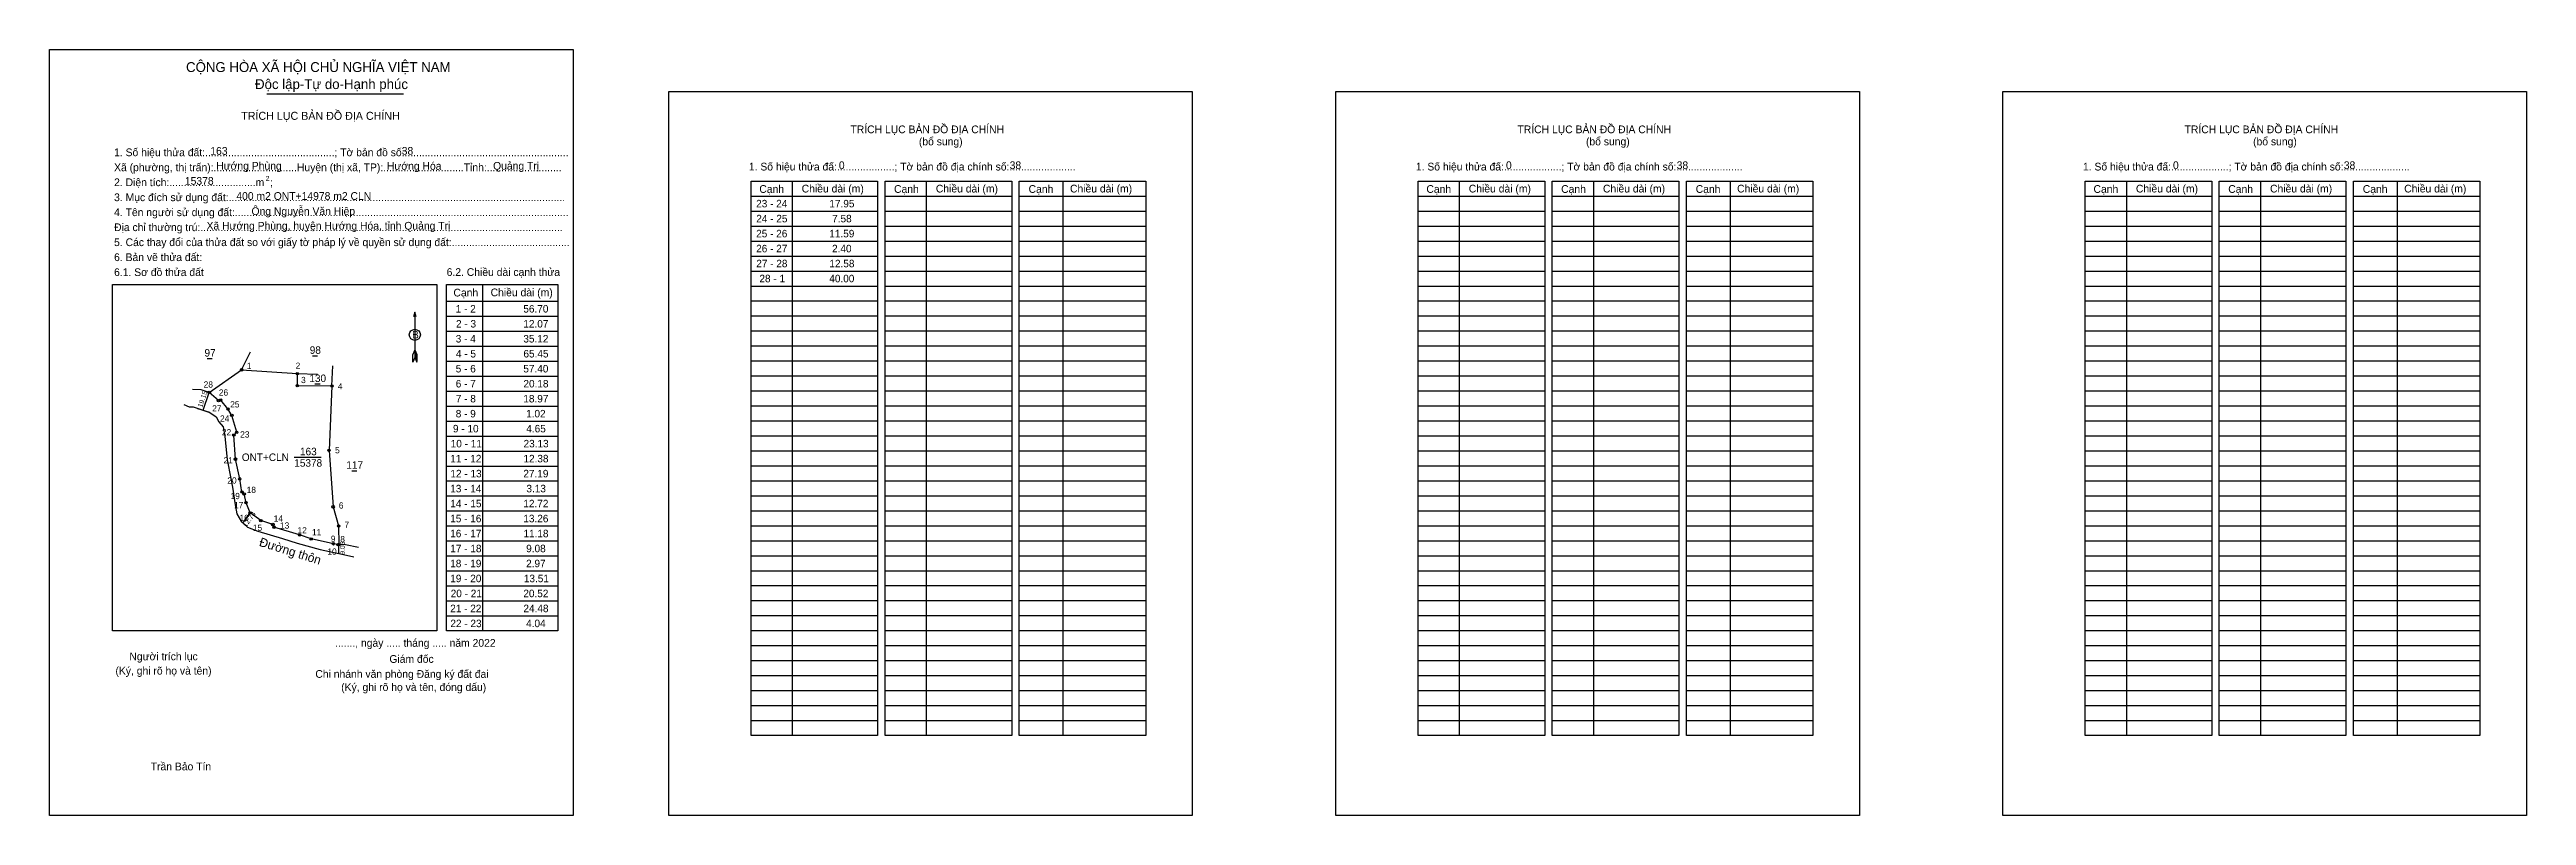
# Model space of a CAD drawing. Extents: x 536109 to 538622, y 1849911 to 1850688.
import ezdxf

# ---------------------------------------------------------------- set-up
doc = ezdxf.new("R2010")
doc.units = 0
for name, color, linetype in [('Level 1', 7, 'Continuous'), ('Level 10', 7, 'Continuous'), ('Level 11', 7, 'Continuous'), ('Level 13', 7, 'Continuous'), ('Level 2', 7, 'Continuous'), ('Level 23', 7, 'Continuous'), ('Level 27', 7, 'Continuous'), ('Level 36', 7, 'Continuous'), ('Level 4', 7, 'Continuous'), ('Level 50', 7, 'Continuous'), ('Level 52', 7, 'Continuous'), ('Level 6', 7, 'Continuous'), ('Level 9', 7, 'Continuous')]:
    doc.layers.add(name, color=color, linetype=linetype)

msp = doc.modelspace()

# ---------------------------------------------------------------- linework, layer by layer
at = {"layer": 'Level 1'}
for p, q in [((536109.3, 1850687.8), (536109.3, 1850687.8)), ((536737.5, 1850645.4), (536737.5, 1850645.4)), ((536862.8, 1850554.3), (536862.8, 1849991.9)), ((536998.8, 1850554.3), (536998.8, 1849991.9)), ((537137.5, 1850554.3), (537137.5, 1849991.9)), ((537539.5, 1850554.3), (537539.5, 1849991.9)), ((537675.6, 1850554.3), (537675.6, 1849991.9)), ((537814.2, 1850554.3), (537814.2, 1849991.9)), ((538216.3, 1850554.3), (538216.3, 1849991.9)), ((538352.4, 1850554.3), (538352.4, 1849991.9)), ((538491, 1850554.3), (538491, 1849991.9)), ((536821, 1850539.1), (536949.4, 1850539.1)), ((536957, 1850539.1), (537085.5, 1850539.1)), ((537093.1, 1850539.1), (537221.6, 1850539.1)), ((537497.7, 1850539.1), (537626.2, 1850539.1)), ((537633.8, 1850539.1), (537762.3, 1850539.1)), ((537769.9, 1850539.1), (537898.3, 1850539.1)), ((538174.5, 1850539.1), (538303, 1850539.1)), ((538310.6, 1850539.1), (538439, 1850539.1)), ((538446.7, 1850539.1), (538575.1, 1850539.1)), ((536821, 1850523.9), (536949.4, 1850523.9)), ((536821, 1850508.7), (536949.4, 1850508.7)), ((536957, 1850523.9), (537085.5, 1850523.9)), ((536957, 1850508.7), (537085.5, 1850508.7)), ((537093.1, 1850523.9), (537221.6, 1850523.9)), ((537093.1, 1850508.7), (537221.6, 1850508.7)), ((537497.7, 1850523.9), (537626.2, 1850523.9)), ((537497.7, 1850508.7), (537626.2, 1850508.7)), ((537633.8, 1850523.9), (537762.3, 1850523.9)), ((537633.8, 1850508.7), (537762.3, 1850508.7)), ((537769.9, 1850523.9), (537898.3, 1850523.9)), ((537769.9, 1850508.7), (537898.3, 1850508.7)), ((538174.5, 1850523.9), (538303, 1850523.9)), ((538174.5, 1850508.7), (538303, 1850508.7)), ((538310.6, 1850523.9), (538439, 1850523.9)), ((538310.6, 1850508.7), (538439, 1850508.7)), ((538446.7, 1850523.9), (538575.1, 1850523.9)), ((538446.7, 1850508.7), (538575.1, 1850508.7)), ((536821, 1850493.5), (536949.4, 1850493.5)), ((536821, 1850478.3), (536949.4, 1850478.3)), ((536957, 1850493.5), (537085.5, 1850493.5)), ((536957, 1850478.3), (537085.5, 1850478.3)), ((537093.1, 1850493.5), (537221.6, 1850493.5)), ((537093.1, 1850478.3), (537221.6, 1850478.3)), ((537497.7, 1850493.5), (537626.2, 1850493.5)), ((537497.7, 1850478.3), (537626.2, 1850478.3)), ((537633.8, 1850493.5), (537762.3, 1850493.5)), ((537633.8, 1850478.3), (537762.3, 1850478.3)), ((537769.9, 1850493.5), (537898.3, 1850493.5)), ((537769.9, 1850478.3), (537898.3, 1850478.3)), ((538174.5, 1850493.5), (538303, 1850493.5)), ((538174.5, 1850478.3), (538303, 1850478.3)), ((538310.6, 1850493.5), (538439, 1850493.5)), ((538310.6, 1850478.3), (538439, 1850478.3)), ((538446.7, 1850493.5), (538575.1, 1850493.5)), ((538446.7, 1850478.3), (538575.1, 1850478.3)), ((536821, 1850463.1), (536949.4, 1850463.1)), ((536957, 1850463.1), (537085.5, 1850463.1)), ((537093.1, 1850463.1), (537221.6, 1850463.1)), ((537497.7, 1850463.1), (537626.2, 1850463.1)), ((537633.8, 1850463.1), (537762.3, 1850463.1)), ((537769.9, 1850463.1), (537898.3, 1850463.1)), ((538174.5, 1850463.1), (538303, 1850463.1)), ((538310.6, 1850463.1), (538439, 1850463.1)), ((538446.7, 1850463.1), (538575.1, 1850463.1)), ((536173.3, 1850449.4), (536173.3, 1850449.4)), ((536512.2, 1850432.5), (536624.9, 1850432.5)), ((536548.7, 1850449.4), (536548.7, 1850098.1)), ((536821, 1850447.9), (536949.4, 1850447.9)), ((536821, 1850432.7), (536949.4, 1850432.7)), ((536957, 1850447.9), (537085.5, 1850447.9)), ((536957, 1850432.7), (537085.5, 1850432.7)), ((537093.1, 1850447.9), (537221.6, 1850447.9)), ((537093.1, 1850432.7), (537221.6, 1850432.7)), ((537497.7, 1850447.9), (537626.2, 1850447.9)), ((537497.7, 1850432.7), (537626.2, 1850432.7)), ((537633.8, 1850447.9), (537762.3, 1850447.9)), ((537633.8, 1850432.7), (537762.3, 1850432.7)), ((537769.9, 1850447.9), (537898.3, 1850447.9)), ((537769.9, 1850432.7), (537898.3, 1850432.7)), ((538174.5, 1850447.9), (538303, 1850447.9)), ((538174.5, 1850432.7), (538303, 1850432.7)), ((538310.6, 1850447.9), (538439, 1850447.9)), ((538310.6, 1850432.7), (538439, 1850432.7)), ((538446.7, 1850447.9), (538575.1, 1850447.9)), ((538446.7, 1850432.7), (538575.1, 1850432.7)), ((536479.9, 1850421.4), (536479.9, 1850375.4)), ((536512.2, 1850417.3), (536624.9, 1850417.3)), ((536512.2, 1850402.1), (536624.9, 1850402.1)), ((536821, 1850417.5), (536949.4, 1850417.5)), ((536821, 1850402.3), (536949.4, 1850402.3)), ((536957, 1850417.5), (537085.5, 1850417.5)), ((536957, 1850402.3), (537085.5, 1850402.3)), ((537093.1, 1850417.5), (537221.6, 1850417.5)), ((537093.1, 1850402.3), (537221.6, 1850402.3)), ((537497.7, 1850417.5), (537626.2, 1850417.5)), ((537497.7, 1850402.3), (537626.2, 1850402.3)), ((537633.8, 1850417.5), (537762.3, 1850417.5)), ((537633.8, 1850402.3), (537762.3, 1850402.3)), ((537769.9, 1850417.5), (537898.3, 1850417.5)), ((537769.9, 1850402.3), (537898.3, 1850402.3)), ((538174.5, 1850417.5), (538303, 1850417.5)), ((538174.5, 1850402.3), (538303, 1850402.3)), ((538310.6, 1850417.5), (538439, 1850417.5)), ((538310.6, 1850402.3), (538439, 1850402.3)), ((538446.7, 1850417.5), (538575.1, 1850417.5)), ((538446.7, 1850402.3), (538575.1, 1850402.3)), ((536477.9, 1850370.7), (536478, 1850378.3)), ((536479.9, 1850383), (536478, 1850378.3)), ((536479.9, 1850383), (536481.9, 1850378.3)), ((536479.9, 1850382.4), (536481.9, 1850377.7)), ((536479.9, 1850381.7), (536481.9, 1850377)), ((536479.9, 1850381.1), (536481.9, 1850376.3)), ((536479.9, 1850380.4), (536481.9, 1850375.6)), ((536479.9, 1850379.7), (536481.9, 1850375)), ((536479.9, 1850379.1), (536481.9, 1850374.3)), ((536479.9, 1850378.4), (536481.9, 1850373.6)), ((536479.9, 1850377.7), (536481.9, 1850372.9)), ((536479.9, 1850377.1), (536481.9, 1850372.2)), ((536479.9, 1850376.4), (536482, 1850371.6)), ((536482, 1850370.7), (536481.9, 1850378.3)), ((536512.2, 1850386.9), (536624.9, 1850386.9)), ((536821, 1850387.1), (536949.4, 1850387.1)), ((536957, 1850387.1), (537085.5, 1850387.1)), ((537093.1, 1850387.1), (537221.6, 1850387.1)), ((537497.7, 1850387.1), (537626.2, 1850387.1)), ((537633.8, 1850387.1), (537762.3, 1850387.1)), ((537769.9, 1850387.1), (537898.3, 1850387.1)), ((538174.5, 1850387.1), (538303, 1850387.1)), ((538310.6, 1850387.1), (538439, 1850387.1)), ((538446.7, 1850387.1), (538575.1, 1850387.1)), ((536479.9, 1850375.4), (536477.9, 1850370.7)), ((536479.9, 1850375.4), (536482, 1850370.7)), ((536512.2, 1850371.7), (536624.9, 1850371.7)), ((536512.2, 1850356.5), (536624.9, 1850356.5)), ((536821, 1850371.9), (536949.4, 1850371.9)), ((536821, 1850356.7), (536949.4, 1850356.7)), ((536957, 1850371.9), (537085.5, 1850371.9)), ((536957, 1850356.7), (537085.5, 1850356.7)), ((537093.1, 1850371.9), (537221.6, 1850371.9)), ((537093.1, 1850356.7), (537221.6, 1850356.7)), ((537497.7, 1850371.9), (537626.2, 1850371.9)), ((537497.7, 1850356.7), (537626.2, 1850356.7)), ((537633.8, 1850371.9), (537762.3, 1850371.9)), ((537633.8, 1850356.7), (537762.3, 1850356.7)), ((537769.9, 1850371.9), (537898.3, 1850371.9)), ((537769.9, 1850356.7), (537898.3, 1850356.7)), ((538174.5, 1850371.9), (538303, 1850371.9)), ((538174.5, 1850356.7), (538303, 1850356.7)), ((538310.6, 1850371.9), (538439, 1850371.9)), ((538310.6, 1850356.7), (538439, 1850356.7)), ((538446.7, 1850371.9), (538575.1, 1850371.9)), ((538446.7, 1850356.7), (538575.1, 1850356.7)), ((536512.2, 1850341.3), (536624.9, 1850341.3)), ((536512.2, 1850326.1), (536624.9, 1850326.1)), ((536821, 1850341.5), (536949.4, 1850341.5)), ((536821, 1850326.3), (536949.4, 1850326.3)), ((536957, 1850341.5), (537085.5, 1850341.5)), ((536957, 1850326.3), (537085.5, 1850326.3)), ((537093.1, 1850341.5), (537221.6, 1850341.5)), ((537093.1, 1850326.3), (537221.6, 1850326.3)), ((537497.7, 1850341.5), (537626.2, 1850341.5)), ((537497.7, 1850326.3), (537626.2, 1850326.3)), ((537633.8, 1850341.5), (537762.3, 1850341.5)), ((537633.8, 1850326.3), (537762.3, 1850326.3)), ((537769.9, 1850341.5), (537898.3, 1850341.5)), ((537769.9, 1850326.3), (537898.3, 1850326.3)), ((538174.5, 1850341.5), (538303, 1850341.5)), ((538174.5, 1850326.3), (538303, 1850326.3)), ((538310.6, 1850341.5), (538439, 1850341.5)), ((538310.6, 1850326.3), (538439, 1850326.3)), ((538446.7, 1850341.5), (538575.1, 1850341.5)), ((538446.7, 1850326.3), (538575.1, 1850326.3)), ((536512.2, 1850310.9), (536624.9, 1850310.9)), ((536821, 1850311.1), (536949.4, 1850311.1)), ((536957, 1850311.1), (537085.5, 1850311.1)), ((537093.1, 1850311.1), (537221.6, 1850311.1)), ((537497.7, 1850311.1), (537626.2, 1850311.1)), ((537633.8, 1850311.1), (537762.3, 1850311.1)), ((537769.9, 1850311.1), (537898.3, 1850311.1)), ((538174.5, 1850311.1), (538303, 1850311.1)), ((538310.6, 1850311.1), (538439, 1850311.1)), ((538446.7, 1850311.1), (538575.1, 1850311.1)), ((536512.2, 1850295.7), (536624.9, 1850295.7)), ((536512.2, 1850280.5), (536624.9, 1850280.5)), ((536821, 1850295.9), (536949.4, 1850295.9)), ((536821, 1850280.7), (536949.4, 1850280.7)), ((536957, 1850295.9), (537085.5, 1850295.9)), ((536957, 1850280.7), (537085.5, 1850280.7)), ((537093.1, 1850295.9), (537221.6, 1850295.9)), ((537093.1, 1850280.7), (537221.6, 1850280.7)), ((537497.7, 1850295.9), (537626.2, 1850295.9)), ((537497.7, 1850280.7), (537626.2, 1850280.7)), ((537633.8, 1850295.9), (537762.3, 1850295.9)), ((537633.8, 1850280.7), (537762.3, 1850280.7)), ((537769.9, 1850295.9), (537898.3, 1850295.9)), ((537769.9, 1850280.7), (537898.3, 1850280.7)), ((538174.5, 1850295.9), (538303, 1850295.9)), ((538174.5, 1850280.7), (538303, 1850280.7)), ((538310.6, 1850295.9), (538439, 1850295.9)), ((538310.6, 1850280.7), (538439, 1850280.7)), ((538446.7, 1850295.9), (538575.1, 1850295.9)), ((538446.7, 1850280.7), (538575.1, 1850280.7)), ((536512.2, 1850265.3), (536624.9, 1850265.3)), ((536512.2, 1850250.1), (536624.9, 1850250.1)), ((536821, 1850265.5), (536949.4, 1850265.5)), ((536821, 1850250.3), (536949.4, 1850250.3)), ((536957, 1850265.5), (537085.5, 1850265.5)), ((536957, 1850250.3), (537085.5, 1850250.3)), ((537093.1, 1850265.5), (537221.6, 1850265.5)), ((537093.1, 1850250.3), (537221.6, 1850250.3)), ((537497.7, 1850265.5), (537626.2, 1850265.5)), ((537497.7, 1850250.3), (537626.2, 1850250.3)), ((537633.8, 1850265.5), (537762.3, 1850265.5)), ((537633.8, 1850250.3), (537762.3, 1850250.3)), ((537769.9, 1850265.5), (537898.3, 1850265.5)), ((537769.9, 1850250.3), (537898.3, 1850250.3)), ((538174.5, 1850265.5), (538303, 1850265.5)), ((538174.5, 1850250.3), (538303, 1850250.3)), ((538310.6, 1850265.5), (538439, 1850265.5)), ((538310.6, 1850250.3), (538439, 1850250.3)), ((538446.7, 1850265.5), (538575.1, 1850265.5)), ((538446.7, 1850250.3), (538575.1, 1850250.3)), ((536512.2, 1850234.9), (536624.9, 1850234.9)), ((536821, 1850235.1), (536949.4, 1850235.1)), ((536957, 1850235.1), (537085.5, 1850235.1)), ((537093.1, 1850235.1), (537221.6, 1850235.1)), ((537497.7, 1850235.1), (537626.2, 1850235.1)), ((537633.8, 1850235.1), (537762.3, 1850235.1)), ((537769.9, 1850235.1), (537898.3, 1850235.1)), ((538174.5, 1850235.1), (538303, 1850235.1)), ((538310.6, 1850235.1), (538439, 1850235.1)), ((538446.7, 1850235.1), (538575.1, 1850235.1)), ((536512.2, 1850219.7), (536624.9, 1850219.7)), ((536512.2, 1850204.5), (536624.9, 1850204.5)), ((536821, 1850219.9), (536949.4, 1850219.9)), ((536821, 1850204.7), (536949.4, 1850204.7)), ((536957, 1850219.9), (537085.5, 1850219.9)), ((536957, 1850204.7), (537085.5, 1850204.7)), ((537093.1, 1850219.9), (537221.6, 1850219.9)), ((537093.1, 1850204.7), (537221.6, 1850204.7)), ((537497.7, 1850219.9), (537626.2, 1850219.9)), ((537497.7, 1850204.7), (537626.2, 1850204.7)), ((537633.8, 1850219.9), (537762.3, 1850219.9)), ((537633.8, 1850204.7), (537762.3, 1850204.7)), ((537769.9, 1850219.9), (537898.3, 1850219.9)), ((537769.9, 1850204.7), (537898.3, 1850204.7)), ((538174.5, 1850219.9), (538303, 1850219.9)), ((538174.5, 1850204.7), (538303, 1850204.7)), ((538310.6, 1850219.9), (538439, 1850219.9)), ((538310.6, 1850204.7), (538439, 1850204.7)), ((538446.7, 1850219.9), (538575.1, 1850219.9)), ((538446.7, 1850204.7), (538575.1, 1850204.7)), ((536512.2, 1850189.3), (536624.9, 1850189.3)), ((536821, 1850189.5), (536949.4, 1850189.5)), ((536957, 1850189.5), (537085.5, 1850189.5)), ((537093.1, 1850189.5), (537221.6, 1850189.5)), ((537497.7, 1850189.5), (537626.2, 1850189.5)), ((537633.8, 1850189.5), (537762.3, 1850189.5)), ((537769.9, 1850189.5), (537898.3, 1850189.5)), ((538174.5, 1850189.5), (538303, 1850189.5)), ((538310.6, 1850189.5), (538439, 1850189.5)), ((538446.7, 1850189.5), (538575.1, 1850189.5)), ((536512.2, 1850174.1), (536624.9, 1850174.1)), ((536512.2, 1850158.9), (536624.9, 1850158.9)), ((536821, 1850174.3), (536949.4, 1850174.3)), ((536821, 1850159.1), (536949.4, 1850159.1)), ((536957, 1850174.3), (537085.5, 1850174.3)), ((536957, 1850159.1), (537085.5, 1850159.1)), ((537093.1, 1850174.3), (537221.6, 1850174.3)), ((537093.1, 1850159.1), (537221.6, 1850159.1)), ((537497.7, 1850174.3), (537626.2, 1850174.3)), ((537497.7, 1850159.1), (537626.2, 1850159.1)), ((537633.8, 1850174.3), (537762.3, 1850174.3)), ((537633.8, 1850159.1), (537762.3, 1850159.1)), ((537769.9, 1850174.3), (537898.3, 1850174.3)), ((537769.9, 1850159.1), (537898.3, 1850159.1)), ((538174.5, 1850174.3), (538303, 1850174.3)), ((538174.5, 1850159.1), (538303, 1850159.1)), ((538310.6, 1850174.3), (538439, 1850174.3)), ((538310.6, 1850159.1), (538439, 1850159.1)), ((538446.7, 1850174.3), (538575.1, 1850174.3)), ((538446.7, 1850159.1), (538575.1, 1850159.1)), ((536512.2, 1850143.7), (536624.9, 1850143.7)), ((536512.2, 1850128.5), (536624.9, 1850128.5)), ((536821, 1850143.9), (536949.4, 1850143.9)), ((536821, 1850128.7), (536949.4, 1850128.7)), ((536957, 1850143.9), (537085.5, 1850143.9)), ((536957, 1850128.7), (537085.5, 1850128.7)), ((537093.1, 1850143.9), (537221.6, 1850143.9)), ((537093.1, 1850128.7), (537221.6, 1850128.7)), ((537497.7, 1850143.9), (537626.2, 1850143.9)), ((537497.7, 1850128.7), (537626.2, 1850128.7)), ((537633.8, 1850143.9), (537762.3, 1850143.9)), ((537633.8, 1850128.7), (537762.3, 1850128.7)), ((537769.9, 1850143.9), (537898.3, 1850143.9)), ((537769.9, 1850128.7), (537898.3, 1850128.7)), ((538174.5, 1850143.9), (538303, 1850143.9)), ((538174.5, 1850128.7), (538303, 1850128.7)), ((538310.6, 1850143.9), (538439, 1850143.9)), ((538310.6, 1850128.7), (538439, 1850128.7)), ((538446.7, 1850143.9), (538575.1, 1850143.9)), ((538446.7, 1850128.7), (538575.1, 1850128.7)), ((536512.2, 1850113.3), (536624.9, 1850113.3)), ((536821, 1850113.5), (536949.4, 1850113.5)), ((536957, 1850113.5), (537085.5, 1850113.5)), ((537093.1, 1850113.5), (537221.6, 1850113.5)), ((537497.7, 1850113.5), (537626.2, 1850113.5)), ((537633.8, 1850113.5), (537762.3, 1850113.5)), ((537769.9, 1850113.5), (537898.3, 1850113.5)), ((538174.5, 1850113.5), (538303, 1850113.5)), ((538310.6, 1850113.5), (538439, 1850113.5)), ((538446.7, 1850113.5), (538575.1, 1850113.5)), ((536502.1, 1850098.1), (536502.1, 1850098.1)), ((536821, 1850098.3), (536949.4, 1850098.3)), ((536821, 1850083.1), (536949.4, 1850083.1)), ((536957, 1850098.3), (537085.5, 1850098.3)), ((536957, 1850083.1), (537085.5, 1850083.1)), ((537093.1, 1850098.3), (537221.6, 1850098.3)), ((537093.1, 1850083.1), (537221.6, 1850083.1)), ((537497.7, 1850098.3), (537626.2, 1850098.3)), ((537497.7, 1850083.1), (537626.2, 1850083.1)), ((537633.8, 1850098.3), (537762.3, 1850098.3)), ((537633.8, 1850083.1), (537762.3, 1850083.1)), ((537769.9, 1850098.3), (537898.3, 1850098.3)), ((537769.9, 1850083.1), (537898.3, 1850083.1)), ((538174.5, 1850098.3), (538303, 1850098.3)), ((538174.5, 1850083.1), (538303, 1850083.1)), ((538310.6, 1850098.3), (538439, 1850098.3)), ((538310.6, 1850083.1), (538439, 1850083.1)), ((538446.7, 1850098.3), (538575.1, 1850098.3)), ((538446.7, 1850083.1), (538575.1, 1850083.1)), ((536821, 1850067.9), (536949.4, 1850067.9)), ((536821, 1850052.7), (536949.4, 1850052.7)), ((536957, 1850067.9), (537085.5, 1850067.9)), ((536957, 1850052.7), (537085.5, 1850052.7)), ((537093.1, 1850067.9), (537221.6, 1850067.9)), ((537093.1, 1850052.7), (537221.6, 1850052.7)), ((537497.7, 1850067.9), (537626.2, 1850067.9)), ((537497.7, 1850052.7), (537626.2, 1850052.7)), ((537633.8, 1850067.9), (537762.3, 1850067.9)), ((537633.8, 1850052.7), (537762.3, 1850052.7)), ((537769.9, 1850067.9), (537898.3, 1850067.9)), ((537769.9, 1850052.7), (537898.3, 1850052.7)), ((538174.5, 1850067.9), (538303, 1850067.9)), ((538174.5, 1850052.7), (538303, 1850052.7)), ((538310.6, 1850067.9), (538439, 1850067.9)), ((538310.6, 1850052.7), (538439, 1850052.7)), ((538446.7, 1850067.9), (538575.1, 1850067.9)), ((538446.7, 1850052.7), (538575.1, 1850052.7)), ((536821, 1850037.5), (536949.4, 1850037.5)), ((536957, 1850037.5), (537085.5, 1850037.5)), ((537093.1, 1850037.5), (537221.6, 1850037.5)), ((537497.7, 1850037.5), (537626.2, 1850037.5)), ((537633.8, 1850037.5), (537762.3, 1850037.5)), ((537769.9, 1850037.5), (537898.3, 1850037.5)), ((538174.5, 1850037.5), (538303, 1850037.5)), ((538310.6, 1850037.5), (538439, 1850037.5)), ((538446.7, 1850037.5), (538575.1, 1850037.5)), ((536821, 1850022.3), (536949.4, 1850022.3)), ((536821, 1850007.1), (536949.4, 1850007.1)), ((536957, 1850022.3), (537085.5, 1850022.3)), ((536957, 1850007.1), (537085.5, 1850007.1)), ((537093.1, 1850022.3), (537221.6, 1850022.3)), ((537093.1, 1850007.1), (537221.6, 1850007.1)), ((537497.7, 1850022.3), (537626.2, 1850022.3)), ((537497.7, 1850007.1), (537626.2, 1850007.1)), ((537633.8, 1850022.3), (537762.3, 1850022.3)), ((537633.8, 1850007.1), (537762.3, 1850007.1)), ((537769.9, 1850022.3), (537898.3, 1850022.3)), ((537769.9, 1850007.1), (537898.3, 1850007.1)), ((538174.5, 1850022.3), (538303, 1850022.3)), ((538174.5, 1850007.1), (538303, 1850007.1)), ((538310.6, 1850022.3), (538439, 1850022.3)), ((538310.6, 1850007.1), (538439, 1850007.1)), ((538446.7, 1850022.3), (538575.1, 1850022.3)), ((538446.7, 1850007.1), (538575.1, 1850007.1)), ((536640.5, 1849910.8), (536640.5, 1849910.8)), ((537268.7, 1849910.8), (537268.7, 1849910.8))]:
    msp.add_line(p, q, dxfattribs=at)
for points in [[(536821, 1850554.3), (536949.4, 1850554.3), (536949.4, 1849991.9), (536821, 1849991.9)], [(536957, 1850554.3), (537085.5, 1850554.3), (537085.5, 1849991.9), (536957, 1849991.9)], [(537093.1, 1850554.3), (537221.6, 1850554.3), (537221.6, 1849991.9), (537093.1, 1849991.9)], [(537497.7, 1850554.3), (537626.2, 1850554.3), (537626.2, 1849991.9), (537497.7, 1849991.9)], [(537633.8, 1850554.3), (537762.3, 1850554.3), (537762.3, 1849991.9), (537633.8, 1849991.9)], [(537769.9, 1850554.3), (537898.3, 1850554.3), (537898.3, 1849991.9), (537769.9, 1849991.9)], [(538174.5, 1850554.3), (538303, 1850554.3), (538303, 1849991.9), (538174.5, 1849991.9)], [(538310.6, 1850554.3), (538439, 1850554.3), (538439, 1849991.9), (538310.6, 1849991.9)], [(538446.7, 1850554.3), (538575.1, 1850554.3), (538575.1, 1849991.9), (538446.7, 1849991.9)], [(536173.3, 1850449.4), (536502.1, 1850449.4), (536502.1, 1850098.1), (536173.3, 1850098.1)], [(536512.2, 1850449.4), (536624.9, 1850449.4), (536624.9, 1850098.1), (536512.2, 1850098.1)]]:
    msp.add_lwpolyline(points, close=True, dxfattribs=at)
msp.add_lwpolyline([(536481.3, 1850416.5), (536479.9, 1850421.4), (536478.6, 1850416.5)], dxfattribs=at)
msp.add_circle((536479.9, 1850398.4), 5.61, dxfattribs=at)
at = {"layer": 'Level 10'}
msp.add_lwpolyline([(536271.3, 1850340), (536304.2, 1850362.9), (536360.7, 1850359), (536360.7, 1850346.9), (536395.8, 1850346.5), (536392.9, 1850281.1), (536397, 1850223.9), (536402.6, 1850204.5), (536402.9, 1850185.5), (536401.9, 1850185.5), (536397.3, 1850186.4), (536374.8, 1850191.3), (536363, 1850195.3), (536337, 1850203.2), (536335.8, 1850206), (536323.7, 1850209.9), (536312.9, 1850217.7), (536308.7, 1850228.1), (536306.8, 1850236.9), (536304.5, 1850238.9), (536302.2, 1850252.2), (536297.9, 1850272.2), (536296.3, 1850296.7), (536299.2, 1850299.5), (536294.2, 1850316.7), (536290.3, 1850323.2), (536283, 1850332.2), (536280.7, 1850331.6)], close=True, dxfattribs=at)
at = {"layer": 'Level 11'}
for centre in [(536304.2, 1850362.9), (536360.7, 1850359), (536271.3, 1850340), (536271.3, 1850340), (536280.7, 1850331.6), (536283, 1850332.2), (536360.7, 1850346.9), (536395.8, 1850346.5), (536290.3, 1850323.2), (536294.2, 1850316.7), (536299.2, 1850299.5), (536296.3, 1850296.7), (536392.9, 1850281.1), (536297.9, 1850272.2), (536302.2, 1850252.2), (536304.5, 1850238.9), (536306.8, 1850236.9), (536308.7, 1850228.1), (536397, 1850223.9), (536312.9, 1850217.7), (536323.7, 1850209.9), (536335.8, 1850206), (536337, 1850203.2), (536402.6, 1850204.5), (536363, 1850195.3), (536374.8, 1850191.3), (536397.3, 1850186.4), (536401.9, 1850185.5), (536402.9, 1850185.5)]:
    msp.add_circle(centre, 1.27, dxfattribs=at)
at = {"layer": 'Level 13'}
msp.add_line((536329.7, 1850642.9), (536468.4, 1850642.9), dxfattribs=at)
at = {"layer": 'Level 2'}
for points in [[(536109.3, 1850687.8), (536640.5, 1850687.8), (536640.5, 1849910.8), (536109.3, 1849910.8)], [(536737.5, 1850645.4), (537268.7, 1850645.4), (537268.7, 1849910.8), (536737.5, 1849910.8)], [(537414.3, 1850645.4), (537945.5, 1850645.4), (537945.5, 1849910.8), (537414.3, 1849910.8)], [(538091.1, 1850645.4), (538622.2, 1850645.4), (538622.2, 1849910.8), (538091.1, 1849910.8)]]:
    msp.add_lwpolyline(points, close=True, dxfattribs=at)
at = {"layer": 'Level 23'}
msp.add_line((536407.5, 1850175.5), (536417.9, 1850173.1), dxfattribs=at)
for points in [[(536271.3, 1850340), (536263.1, 1850342.7), (536254.5, 1850343)], [(536259.5, 1850323.7), (536271.6, 1850319.8), (536271.9, 1850319.7)], [(536271.9, 1850319.7), (536278.2, 1850315.3), (536281.1, 1850310), (536285.4, 1850305.2), (536287.2, 1850295.4), (536289.6, 1850271.7)], [(536289.6, 1850271.7), (536293.1, 1850252.7), (536294.8, 1850243.8)], [(536294.8, 1850243.8), (536297.7, 1850225.8), (536299.3, 1850216.8), (536304.1, 1850208.5), (536310.2, 1850203.3), (536320.5, 1850199.2), (536345.5, 1850191.8), (536360.6, 1850187.1), (536383.8, 1850180.5), (536407.5, 1850175.5)], [(536422.9, 1850182.5), (536409.5, 1850185.4), (536402.9, 1850185.5)]]:
    msp.add_lwpolyline(points, dxfattribs=at)
at = {"layer": 'Level 27'}
for p, q in [((536304.2, 1850362.9), (536313.2, 1850381)), ((536360.7, 1850359), (536381, 1850358.4)), ((536395.8, 1850346.5), (536396.8, 1850366.8))]:
    msp.add_line(p, q, dxfattribs=at)
at = {"layer": 'Level 4'}
for p, q in [((536265.3, 1850321.8), (536271.3, 1850340)), ((536305.4, 1850207.4), (536312.9, 1850217.7)), ((536402.8, 1850176.5), (536402.9, 1850185.5))]:
    msp.add_line(p, q, dxfattribs=at)
at = {"layer": 'Level 50'}
for p, q in [((536245.5, 1850327.6), (536251, 1850325.2)), ((536251, 1850325.2), (536255.1, 1850325.2)), ((536255.1, 1850325.2), (536271.9, 1850319.7))]:
    msp.add_line(p, q, dxfattribs=at)
at = {"layer": 'Level 9'}
for p, q in [((536376, 1850377.1), (536381.2, 1850377.1)), ((536269.2, 1850374.3), (536274.4, 1850374.3)), ((536378.5, 1850348.5), (536383.8, 1850348.5)), ((536357.6, 1850274.2), (536385, 1850274.2)), ((536416, 1850260.5), (536421.2, 1850260.5))]:
    msp.add_line(p, q, dxfattribs=at)

# ---------------------------------------------------------------- texts
at = {"layer": 'Level 1'}
for s, height, p in [('TRÍCH LỤC BẢN ĐỒ ĐỊA CHÍNH', 8.107, (536303.8, 1850616.5)), ('TRÍCH LỤC BẢN ĐỒ ĐỊA CHÍNH', 7.853, (536921.9, 1850602.9)), ('TRÍCH LỤC BẢN ĐỒ ĐỊA CHÍNH', 7.853, (537598.6, 1850602.9)), ('TRÍCH LỤC BẢN ĐỒ ĐỊA CHÍNH', 7.853, (538275.4, 1850602.9)), ('1. Số hiệu thửa đất:.............................................; Tờ bản đồ số:.........................................................', 7.8532, (536174.8, 1850579.6)), ('(bổ sung)', 7.85, (536991.3, 1850590.6)), ('(bổ sung)', 7.85, (537668.1, 1850590.6)), ('(bổ sung)', 7.85, (538344.9, 1850590.6)), ('Xã (phường, thị trấn):.............................Huyện (thị xã, TP):............................Tỉnh:..........................', 7.8532, (536174.8, 1850564.4)), ('2. Diện tích:..............................m  ;', 7.853, (536174.8, 1850549.2)), ('2', 5.07, (536328.6, 1850554.5)), ('1. Số hiệu thửa đấ:....................; Tờ bản đồ địa chính số:.......................', 7.853, (536818.8, 1850565.1)), ('Chiều dài (m)', 7.853, (536872.4, 1850542.8)), ('Chiều dài (m)', 7.853, (537008.5, 1850542.8)), ('Chiều dài (m)', 7.853, (537144.6, 1850542.8)), ('1. Số hiệu thửa đấ:....................; Tờ bản đồ địa chính số:.......................', 7.853, (537495.5, 1850565.1)), ('Chiều dài (m)', 7.853, (537549.2, 1850542.8)), ('Chiều dài (m)', 7.853, (537685.3, 1850542.8)), ('Chiều dài (m)', 7.853, (537821.4, 1850542.8)), ('1. Số hiệu thửa đấ:....................; Tờ bản đồ địa chính số:.......................', 7.853, (538172.3, 1850565.1)), ('Chiều dài (m)', 7.853, (538226, 1850542.8)), ('Chiều dài (m)', 7.853, (538362.1, 1850542.8)), ('Chiều dài (m)', 7.853, (538498.2, 1850542.8)), ('4. Tên người sử dụng đất:....................................................................................................................', 7.8532, (536174.8, 1850518.8)), ('3. Mục đích sử dụng đất:.....................................................................................................................', 7.8532, (536174.8, 1850534)), ('Cạnh', 7.85, (536829.4, 1850542.4)), ('Cạnh', 7.85, (536966.1, 1850542.4)), ('Cạnh', 7.85, (537102.6, 1850542.4)), ('Cạnh', 7.85, (537506.2, 1850542.4)), ('Cạnh', 7.85, (537642.9, 1850542.4)), ('Cạnh', 7.85, (537779.4, 1850542.4)), ('Cạnh', 7.85, (538183, 1850542.4)), ('Cạnh', 7.85, (538319.7, 1850542.4)), ('Cạnh', 7.85, (538456.2, 1850542.4)), ('Địa chỉ thường trú:..............................................................................................................................', 7.8532, (536174.8, 1850503.6)), ('5. Các thay đổi của thửa đất so với giấy tờ pháp lý về quyền sử dụng đất:.........................................', 7.8532, (536174.8, 1850488.4)), ('6. Bản vẽ thửa đất:', 7.853, (536174.8, 1850473.2)), ('6.1. Sơ đồ thửa đất', 7.853, (536174.8, 1850458)), ('6.2. Chiều dài cạnh thửa', 7.853, (536512.2, 1850458.1)), ('Cạnh', 7.85, (536519.1, 1850437.3)), ('Chiều dài (m)', 7.853, (536556.8, 1850437.5)), ('B', 7.6, (536477.1, 1850394.7)), ('Người trích lục', 7.853, (536190.3, 1850068.2)), ('......., ngày ..... tháng ..... năm 2022', 7.853, (536399, 1850081.9)), ('Giám đốc', 7.85, (536454.1, 1850065.6)), ('(Ký, ghi rõ họ và tên)', 7.853, (536176.2, 1850053.7)), ('Chi nhánh văn phòng Đăng ký đất đai', 7.853, (536379, 1850050.4)), ('(Ký, ghi rõ họ và tên, đóng dấu)', 7.853, (536405.2, 1850037)), ('Trần Bảo Tín', 7.853, (536212, 1849956.5))]:
    msp.add_text(s, height=height, dxfattribs=at).set_placement(p)
msp.add_text('Đường thôn', height=9, rotation=342.6574, dxfattribs=at).set_placement((536321.3, 1850184.4))
at = {"layer": 'Level 13'}
for s, height, p in [('CỘNG HÒA XÃ HỘI CHỦ NGHĨA VIỆT NAM', 10.032, (536247.8, 1850665)), ('Độc lập-Tự do-Hạnh phúc', 10.032, (536317.8, 1850647.7)), ('ONT+CLN', 7.6, (536304.4, 1850270.4)), ('163', 7.6, (536363.4, 1850276.2)), ('15378', 7.6, (536357.6, 1850264.6))]:
    msp.add_text(s, height=height, dxfattribs=at).set_placement(p)
at = {"layer": 'Level 36'}
for s, p in [('97', (536266.5, 1850376.3)), ('98', (536373.3, 1850379.1)), ('130', (536372.9, 1850350.5)), ('117', (536410.4, 1850262.5))]:
    msp.add_text(s, height=7.6, dxfattribs=at).set_placement(p)
at = {"layer": 'Level 4'}
for s, rotation, p in [('19.15', 71.6786, (536264.2, 1850324.2)), ('12.74', 54.1644, (536308.9, 1850202.8)), ('9.05', 89.1137, (536408.8, 1850175.2))]:
    msp.add_text(s, height=5, rotation=rotation, dxfattribs=at).set_placement(p)
at = {"layer": 'Level 52'}
for s, p in [('23 - 24', (536826.2, 1850527.7)), ('17.95', (536900.5, 1850527.7)), ('25 - 26', (536826.2, 1850497.3)), ('24 - 25', (536826.3, 1850512.5)), ('11.59', (536900.4, 1850497.3)), ('7.58', (536903.3, 1850512.5)), ('26 - 27', (536826.2, 1850482.1)), ('2.40', (536903.2, 1850482.1)), ('27 - 28', (536826.3, 1850466.9)), ('28 - 1', (536829.5, 1850451.7)), ('40.00', (536900.4, 1850451.7)), ('12.58', (536900.5, 1850466.9)), ('1 - 2', (536521.4, 1850421)), ('56.70', (536590, 1850421)), ('2 - 3', (536521.7, 1850405.8)), ('12.07', (536590, 1850405.8)), ('3 - 4', (536521.4, 1850390.6)), ('4 - 5', (536521.6, 1850375.4)), ('35.12', (536590, 1850390.6)), ('65.45', (536590.1, 1850375.4)), ('5 - 6', (536521.4, 1850360.2)), ('6 - 7', (536521.4, 1850345)), ('57.40', (536590, 1850360.2)), ('20.18', (536590.1, 1850345)), ('7 - 8', (536521.5, 1850329.8)), ('18.97', (536590, 1850329.8)), ('9 - 10', (536518.6, 1850299.4)), ('8 - 9', (536521.4, 1850314.6)), ('4.65', (536593, 1850299.4)), ('1.02', (536592.8, 1850314.6)), ('11 - 12', (536515.8, 1850269)), ('10 - 11', (536516.3, 1850284.2)), ('23.13', (536590.2, 1850284.2)), ('12.38', (536590.1, 1850269)), ('12 - 13', (536516, 1850253.8)), ('27.19', (536590, 1850253.8)), ('13 - 14', (536515.8, 1850238.6)), ('14 - 15', (536515.9, 1850223.4)), ('12.72', (536590, 1850223.4)), ('3.13', (536593.1, 1850238.6)), ('15 - 16', (536515.8, 1850208.2)), ('16 - 17', (536515.8, 1850193)), ('13.26', (536590, 1850208.2)), ('11.18', (536590.1, 1850193)), ('17 - 18', (536515.9, 1850177.8)), ('9.08', (536592.9, 1850177.8)), ('19 - 20', (536515.8, 1850147.4)), ('18 - 19', (536515.8, 1850162.6)), ('13.51', (536590.5, 1850147.4)), ('2.97', (536592.8, 1850162.6)), ('21 - 22', (536515.8, 1850117)), ('20 - 21', (536516.3, 1850132.2)), ('20.52', (536590, 1850132.2)), ('24.48', (536590.1, 1850117)), ('22 - 23', (536516, 1850101.8)), ('4.04', (536592.8, 1850101.8))]:
    msp.add_text(s, height=7.6, dxfattribs=at).set_placement(p)
at = {"layer": 'Level 6'}
for s, height, p in [('163', 7.85, (536272.4, 1850581)), ('38', 7.85, (536466.6, 1850581.1)), ('15378', 7.85, (536246.6, 1850550.6)), ('Hướng Phùng', 7.853, (536278.4, 1850565.9)), ('Hướng Hóa', 7.85, (536451.6, 1850565.8)), ('Quảng Trị', 7.85, (536559.3, 1850565.9)), ('0', 7.85, (536910.1, 1850566.5)), ('38', 7.85, (537083.4, 1850566.5)), ('0', 7.85, (537586.9, 1850566.5)), ('38', 7.85, (537760.1, 1850566.5)), ('0', 7.85, (538263.6, 1850566.5)), ('38', 7.85, (538436.9, 1850566.5)), ('400 m2 ONT+14978 m2 CLN', 7.853, (536298.8, 1850535.3)), ('Ông Nguyễn Văn Hiệp', 7.853, (536314.2, 1850519.9)), ('Xã Hướng Phùng, huyện Hướng Hóa, tỉnh Quảng Trị', 7.853, (536268.6, 1850505.1))]:
    msp.add_text(s, height=height, dxfattribs=at).set_placement(p)
at = {"layer": 'Level 9'}
for s, p in [('28', (536265.7, 1850344.9)), ('1', (536309.4, 1850363.7)), ('2', (536359, 1850363.9)), ('3', (536364.5, 1850349.4)), ('27', (536274.3, 1850320.6)), ('26', (536281.1, 1850336.7)), ('25', (536292.6, 1850324.7)), ('4', (536401.8, 1850343)), ('24', (536282.3, 1850310.3)), ('22', (536284.2, 1850296.4)), ('23', (536302.7, 1850294.2)), ('5', (536399, 1850278.1)), ('21', (536285.8, 1850267.9)), ('20', (536289.7, 1850247.5)), ('19', (536293, 1850231.7)), ('17', (536296.5, 1850222.5)), ('18', (536309.3, 1850237.9)), ('6', (536402.8, 1850222.1)), ('16', (536302, 1850209.5)), ('15', (536315.6, 1850199.5)), ('14', (536336.7, 1850208.9)), ('13', (536343.1, 1850201.8)), ('12', (536360.9, 1850196.9)), ('11', (536375.6, 1850195)), ('7', (536408.5, 1850202.5)), ('10', (536391.2, 1850175.3)), ('9', (536394.7, 1850188.3)), ('8', (536404.3, 1850188))]:
    msp.add_text(s, height=6.33, dxfattribs=at).set_placement(p)

doc.saveas('drawing.dxf')
